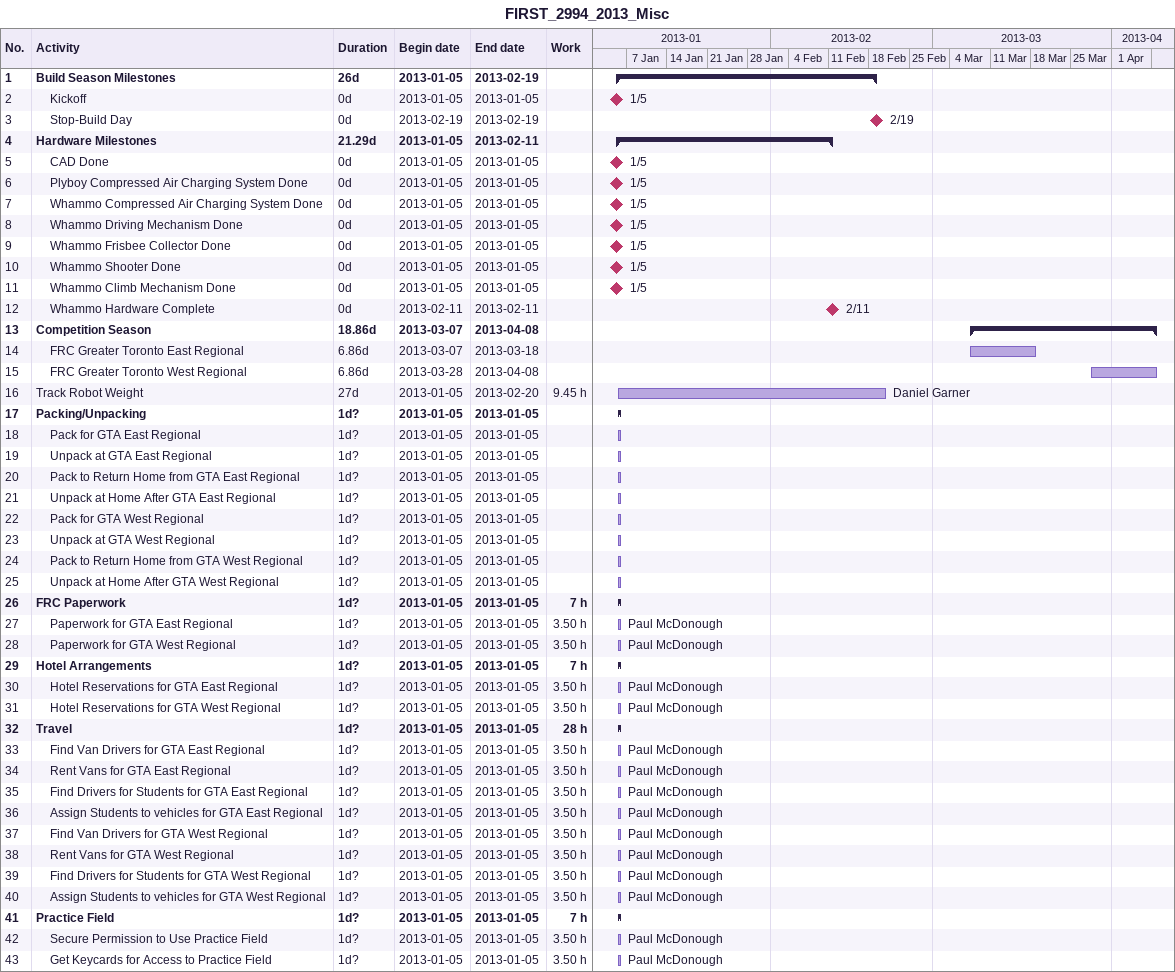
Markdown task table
FIRST_2994_2013_Misc

| ID | Level | Task | Duration | Start | Finish | Resources | Work (h) |
|---|---|---|---|---|---|---|---|
| 1 | 1 | **Build Season Milestones** | 26d | 2013-01-05 | 2013-02-19 |  |  |
| 2 | 2 | Kickoff | 0d | 2013-01-05 | 2013-01-05 |  |  |
| 3 | 2 | Stop-Build Day | 0d | 2013-02-19 | 2013-02-19 |  |  |
| 4 | 1 | **Hardware Milestones** | 21.29d | 2013-01-05 | 2013-02-11 |  |  |
| 5 | 2 | CAD Done | 0d | 2013-01-05 | 2013-01-05 |  |  |
| 6 | 2 | Plyboy Compressed Air Charging System Done | 0d | 2013-01-05 | 2013-01-05 |  |  |
| 7 | 2 | Whammo Compressed Air Charging System Done | 0d | 2013-01-05 | 2013-01-05 |  |  |
| 8 | 2 | Whammo Driving Mechanism Done | 0d | 2013-01-05 | 2013-01-05 |  |  |
| 9 | 2 | Whammo Frisbee Collector Done | 0d | 2013-01-05 | 2013-01-05 |  |  |
| 10 | 2 | Whammo Shooter Done | 0d | 2013-01-05 | 2013-01-05 |  |  |
| 11 | 2 | Whammo Climb Mechanism Done | 0d | 2013-01-05 | 2013-01-05 |  |  |
| 12 | 2 | Whammo Hardware Complete | 0d | 2013-02-11 | 2013-02-11 |  |  |
| 13 | 1 | **Competition Season** | 18.86d | 2013-03-07 | 2013-04-08 |  |  |
| 14 | 2 | FRC Greater Toronto East Regional | 6.86d | 2013-03-07 | 2013-03-18 |  |  |
| 15 | 2 | FRC Greater Toronto West Regional | 6.86d | 2013-03-28 | 2013-04-08 |  |  |
| 16 | 1 | Track Robot Weight | 27d | 2013-01-05 | 2013-02-20 | Daniel Garner | 9.45 |
| 17 | 1 | **Packing/Unpacking** | 1d? | 2013-01-05 | 2013-01-05 |  |  |
| 18 | 2 | Pack for GTA East Regional | 1d? | 2013-01-05 | 2013-01-05 |  |  |
| 19 | 2 | Unpack at GTA East Regional | 1d? | 2013-01-05 | 2013-01-05 |  |  |
| 20 | 2 | Pack to Return Home from GTA East Regional | 1d? | 2013-01-05 | 2013-01-05 |  |  |
| 21 | 2 | Unpack at Home After GTA East Regional | 1d? | 2013-01-05 | 2013-01-05 |  |  |
| 22 | 2 | Pack for GTA West Regional | 1d? | 2013-01-05 | 2013-01-05 |  |  |
| 23 | 2 | Unpack at GTA West Regional | 1d? | 2013-01-05 | 2013-01-05 |  |  |
| 24 | 2 | Pack to Return Home from GTA West Regional | 1d? | 2013-01-05 | 2013-01-05 |  |  |
| 25 | 2 | Unpack at Home After GTA West Regional | 1d? | 2013-01-05 | 2013-01-05 |  |  |
| 26 | 1 | **FRC Paperwork** | 1d? | 2013-01-05 | 2013-01-05 |  | 7 |
| 27 | 2 | Paperwork for GTA East Regional | 1d? | 2013-01-05 | 2013-01-05 | Paul McDonough | 3.50 |
| 28 | 2 | Paperwork for GTA West Regional | 1d? | 2013-01-05 | 2013-01-05 | Paul McDonough | 3.50 |
| 29 | 1 | **Hotel Arrangements** | 1d? | 2013-01-05 | 2013-01-05 |  | 7 |
| 30 | 2 | Hotel Reservations for GTA East Regional | 1d? | 2013-01-05 | 2013-01-05 | Paul McDonough | 3.50 |
| 31 | 2 | Hotel Reservations for GTA West Regional | 1d? | 2013-01-05 | 2013-01-05 | Paul McDonough | 3.50 |
| 32 | 1 | **Travel** | 1d? | 2013-01-05 | 2013-01-05 |  | 28 |
| 33 | 2 | Find Van Drivers for GTA East Regional | 1d? | 2013-01-05 | 2013-01-05 | Paul McDonough | 3.50 |
| 34 | 2 | Rent Vans for GTA East Regional | 1d? | 2013-01-05 | 2013-01-05 | Paul McDonough | 3.50 |
| 35 | 2 | Find Drivers for Students for GTA East Regional | 1d? | 2013-01-05 | 2013-01-05 | Paul McDonough | 3.50 |
| 36 | 2 | Assign Students to vehicles for GTA East Regional | 1d? | 2013-01-05 | 2013-01-05 | Paul McDonough | 3.50 |
| 37 | 2 | Find Van Drivers for GTA West Regional | 1d? | 2013-01-05 | 2013-01-05 | Paul McDonough | 3.50 |
| 38 | 2 | Rent Vans for GTA West Regional | 1d? | 2013-01-05 | 2013-01-05 | Paul McDonough | 3.50 |
| 39 | 2 | Find Drivers for Students for GTA West Regional | 1d? | 2013-01-05 | 2013-01-05 | Paul McDonough | 3.50 |
| 40 | 2 | Assign Students to vehicles for GTA West Regional | 1d? | 2013-01-05 | 2013-01-05 | Paul McDonough | 3.50 |
| 41 | 1 | **Practice Field** | 1d? | 2013-01-05 | 2013-01-05 |  | 7 |
| 42 | 2 | Secure Permission to Use Practice Field | 1d? | 2013-01-05 | 2013-01-05 | Paul McDonough | 3.50 |
| 43 | 2 | Get Keycards for Access to Practice Field | 1d? | 2013-01-05 | 2013-01-05 | Paul McDonough | 3.50 |
